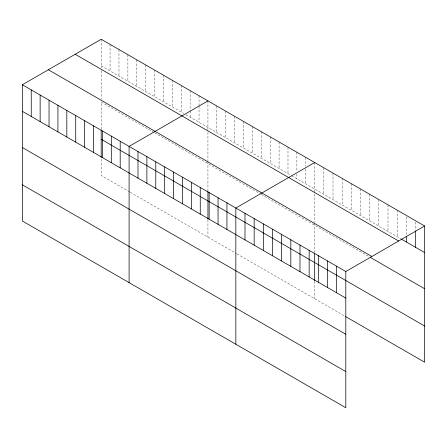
<?xml version="1.0" encoding="UTF-8"?>
<svg xmlns="http://www.w3.org/2000/svg" width="447" height="447" viewBox="0 0 447 447"><rect width="100%" height="100%" fill="white"/><g stroke="black" fill="none" stroke-linecap="round" stroke-linejoin="round"><path stroke-width="0.34" stroke-dasharray="2.23 1.68" d="M101.19 65.821L183.616 113.409M185.991 114.778L290.952 175.38M291.545 175.721L400.59 238.681M153.964 132.48L101.19 102.011L101.19 129.306M154.561 132.82L260.707 194.11M261.299 194.451L369.088 256.679M129.652 191.914L101.19 175.481L101.19 158.082M130.245 192.26L236.396 253.544M236.988 253.885L345.034 316.264M415.486 222.075L415.486 230.25M406.323 216.784L406.323 235.172M397.154 210.129L397.154 236.698M387.99 204.838L387.99 231.406M378.827 199.546L378.827 226.115M369.663 194.255L369.663 220.824M360.494 188.964L360.494 215.532M351.331 183.672L351.331 210.241M342.167 178.381L342.167 204.95M333.004 173.09L333.004 199.658M323.84 167.798L323.84 194.367M314.671 162.507L314.671 193.249M314.671 193.948L314.671 222.477M314.671 223.176L314.671 252.561M314.671 281.336L314.671 298.736M305.776 157.372L305.776 166.228M305.776 168.955L305.776 183.94M296.881 152.237L296.881 171.313M296.881 174.034L296.881 178.806M287.985 147.102L287.985 173.671M279.09 141.967L279.09 168.53M270.195 136.827L270.195 163.395M261.299 131.692L261.299 158.26M252.404 126.557L252.404 153.125M243.509 121.422L243.509 147.991M234.614 116.287L234.614 142.856M225.718 111.152L225.718 137.721M216.823 106.017L216.823 132.586M207.933 100.882L207.933 131.625M207.933 132.318L207.933 160.853M207.933 161.546L207.933 190.936M207.933 219.712L207.933 237.111M199.038 95.742L199.038 105.28M199.038 105.961L199.038 122.31M190.143 90.607L190.143 110.364M190.143 111.046L190.143 117.175M181.247 85.472L181.247 112.041M172.352 80.337L172.352 106.906M163.457 75.202L163.457 101.771M154.561 70.067L154.561 96.636M145.666 64.932L145.666 91.501M136.771 59.797L136.771 86.36M127.876 54.657L127.876 81.225M118.98 49.522L118.98 76.091M110.085 44.387L110.085 70.956M101.19 39.252L101.19 67.91M101.19 70.693L101.19 99.223"/><path stroke-width="0.67" d="M22.35 84.768L345.81 271.519L345.81 407.748L22.35 220.997L22.35 84.768L101.19 39.252L424.65 226.003L424.65 362.232L345.604 316.593M207.933 100.882L129.094 146.398L129.094 282.627M314.671 162.507L235.837 208.023L235.837 344.251M345.81 271.519L424.65 226.003M401.166 239.011L424.65 252.572M75.174 54.271L398.635 241.022M48.365 69.749L371.826 256.5M370.233 257.343L424.65 288.756M101.19 139.291L424.65 326.042M22.35 111.337L345.81 298.088M22.35 147.527L345.81 334.272M22.35 184.812L345.81 371.558M415.486 230.931L415.486 247.28M406.323 236.536L406.323 241.989M336.647 266.228L336.647 292.796M327.483 260.936L327.483 287.505M318.32 255.645L318.32 282.213M314.671 253.225L314.671 280.643M309.151 250.354L309.151 276.922M299.987 245.062L299.987 271.631M290.824 239.771L290.824 266.339M281.66 234.479L281.66 261.048M272.491 229.188L272.491 255.757M263.328 223.897L263.328 250.465M254.164 218.605L254.164 245.174M245.001 213.314L245.001 239.883M226.942 202.888L226.942 229.456M218.047 197.753L218.047 224.321M209.151 192.618L209.151 219.186M207.933 191.601L207.933 219.013M200.256 187.483L200.256 214.052M191.361 182.348L191.361 208.917M182.465 177.208L182.465 203.776M173.57 172.073L173.57 198.641M164.675 166.938L164.675 193.506M155.779 161.803L155.779 188.371M146.884 156.668L146.884 183.236M137.989 151.533L137.989 178.102M120.198 141.263L120.198 167.832M111.303 136.123L111.303 162.691M102.408 130.988L102.408 157.556M101.19 129.971L101.19 157.389M93.512 125.853L93.512 152.421M84.617 120.718L84.617 147.287M75.722 115.583L75.722 142.152M66.826 110.448L66.826 137.017M57.931 105.313L57.931 131.882M49.036 100.178L49.036 126.747M40.141 95.038L40.141 121.606M31.245 89.903L31.245 116.471"/></g></svg>
